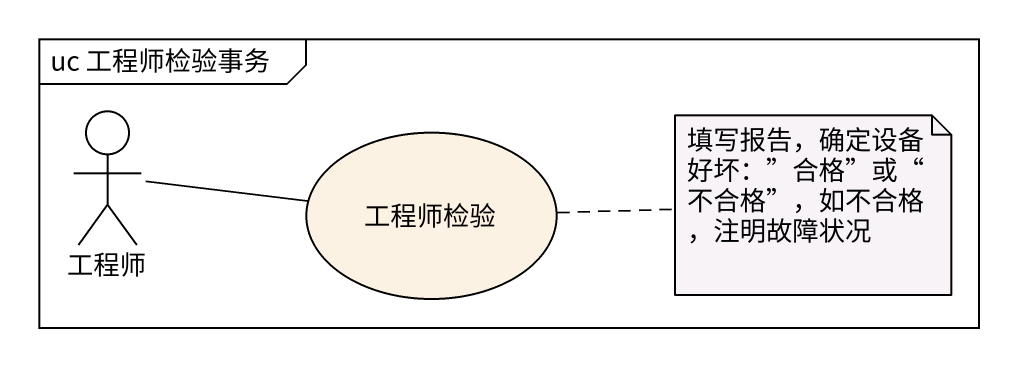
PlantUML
@startuml
mainframe uc 工程师检验事务
actor 工程师
usecase 工程师检验
工程师 -right- 工程师检验
note right of 工程师检验 : 填写报告，确定设备好坏：”合格”或“不合格”，如不合格，注明故障状况
@enduml
